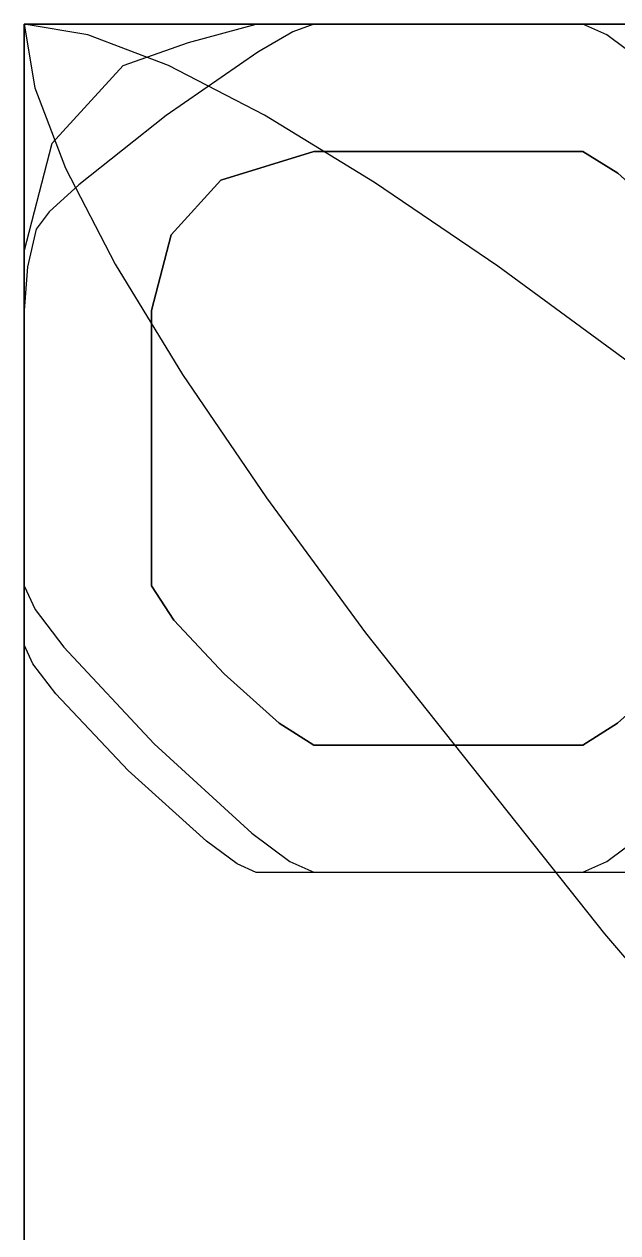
# Model space of a CAD drawing. Extents: x 0 to 141, y -114 to 28.
# Drawn here: x 0 to 19.75, y -12.92 to 27.3 of the extents above; entities that cross this region are included whole.
import ezdxf

# ---------------------------------------------------------------- set-up
doc = ezdxf.new("R2010")
doc.units = 0

msp = doc.modelspace()

# ---------------------------------------------------------------- linework, layer by layer
at = {"layer": 'Layer 1'}
for p, q in [((0, 27.2993), (0, -113.812)), ((2.118982, 26.949798), (0, 27.2993)), ((0, 27.2993), (0, 27.2993)), ((0, 27.2993), (0, -113.812)), ((2.118982, 26.949798), (0, 27.2993)), ((0, 27.2993), (0, 27.2993)), ((0, 27.2993), (0, -113.812)), ((2.118982, 26.949798), (0, 27.2993)), ((0, 27.2993), (0, 27.2993)), ((0, 27.2993), (0, -113.812)), ((2.118982, 26.949798), (0, 27.2993)), ((0, 27.2993), (0, 27.2993)), ((0, -43.2562), (0, 27.2993)), ((0, 27.2993), (70.5555, 27.2993)), ((141.111, 27.2993), (0, 27.2993)), ((0, 27.2993), (0, -113.812)), ((141.111, 27.2993), (0, 27.2993)), ((0, 27.2993), (0, -113.812)), ((141.111, 27.2993), (0, 27.2993)), ((0, 27.2993), (0.349509, 25.180314)), ((0, 27.2993), (0, -113.812)), ((2.118982, 26.949798), (0, 27.2993)), ((0, 27.2993), (0, 27.2993)), ((0, -43.2562), (0, 27.2993)), ((0, 27.2993), (70.5555, 27.2993)), ((141.111, 27.2993), (0, 27.2993)), ((0, 27.2993), (0.349509, 25.180314)), ((141.111, 27.2993), (0, 27.2993)), ((0, 27.2993), (0, -113.812)), ((0, -43.2562), (0, 27.2993)), ((0, 27.2993), (70.5555, 27.2993)), ((141.111, 27.2993), (0, 27.2993)), ((0, 27.2993), (0, -113.812)), ((0, -43.2562), (0, 27.2993)), ((0, 27.2993), (70.5555, 27.2993)), ((0, -43.2562), (0, 27.2993)), ((0, 27.2993), (70.5555, 27.2993)), ((0, -43.2562), (0, 27.2993)), ((0, 27.2993), (70.5555, 27.2993)), ((0, -43.2562), (0, 27.2993)), ((0, 27.2993), (70.5555, 27.2993)), ((0, -43.2562), (0, 27.2993)), ((0, 27.2993), (70.5555, 27.2993)), ((0, -43.2562), (0, 27.2993)), ((0, 27.2993), (70.5555, 27.2993)), ((0, -43.2562), (0, 27.2993)), ((0, 27.2993), (70.5555, 27.2993)), ((0, -43.2562), (0, 27.2993)), ((0, 27.2993), (70.5555, 27.2993)), ((0, -43.2562), (0, 27.2993)), ((0, 27.2993), (70.5555, 27.2993)), ((0, -43.2562), (0, 27.2993)), ((0, 27.2993), (70.5555, 27.2993)), ((0, 27.2993), (0, -113.812)), ((2.118982, 26.949798), (0, 27.2993)), ((0, 27.2993), (0, 27.2993)), ((0, 27.2993), (0, -113.812)), ((2.118982, 26.949798), (0, 27.2993)), ((0, 27.2993), (0, 27.2993)), ((0, -43.2562), (0, 27.2993)), ((0, 27.2993), (70.5555, 27.2993)), ((0, -43.2562), (0, 27.2993)), ((0, 27.2993), (70.5555, 27.2993)), ((0, -43.2562), (0, 27.2993)), ((0, 27.2993), (70.5555, 27.2993)), ((141.111, 27.2993), (0, 27.2993)), ((0, 27.2993), (0.349509, 25.180314)), ((141.111, 27.2993), (0, 27.2993)), ((0, 27.2993), (0, -113.812)), ((141.111, 27.2993), (0, 27.2993)), ((0, 27.2993), (0, -113.812)), ((141.111, 27.2993), (0, 27.2993)), ((0, 27.2993), (0.349509, 25.180314)), ((0, 27.2993), (0, -113.812)), ((2.118982, 26.949798), (0, 27.2993)), ((0, 27.2993), (0, 27.2993)), ((0, -43.2562), (0, 27.2993)), ((0, 27.2993), (70.5555, 27.2993)), ((0, -43.2562), (0, 27.2993)), ((0, 27.2993), (70.5555, 27.2993)), ((0, -43.2562), (0, 27.2993)), ((0, 27.2993), (70.5555, 27.2993)), ((0, 27.2993), (0, -113.812)), ((2.118982, 26.949798), (0, 27.2993)), ((0, 27.2993), (0, 27.2993)), ((0, -43.2562), (0, 27.2993)), ((0, 27.2993), (70.5555, 27.2993)), ((0, -43.2562), (0, 27.2993)), ((0, 27.2993), (70.5555, 27.2993)), ((141.111, 27.2993), (0, 27.2993)), ((0, 27.2993), (0, -113.812)), ((0, -43.2562), (0, 27.2993)), ((0, 27.2993), (70.5555, 27.2993)), ((141.111, 27.2993), (0, 27.2993)), ((0, 27.2993), (0, -113.812)), ((0, -43.2562), (0, 27.2993)), ((0, 27.2993), (70.5555, 27.2993)), ((0, -43.2562), (0, 27.2993)), ((0, 27.2993), (70.5555, 27.2993)), ((0, 27.2993), (0, -113.812)), ((2.118982, 26.949798), (0, 27.2993)), ((0, 27.2993), (0, 27.2993)), ((0, -43.2562), (0, 27.2993)), ((0, 27.2993), (70.5555, 27.2993)), ((0, 27.2993), (0, -113.812)), ((2.118982, 26.949798), (0, 27.2993)), ((0, 27.2993), (0, 27.2993)), ((0, -43.2562), (0, 27.2993)), ((0, 27.2993), (70.5555, 27.2993)), ((0, 27.2993), (0, -113.812)), ((2.118982, 26.949798), (0, 27.2993)), ((0, 27.2993), (0, 27.2993)), ((0, -43.2562), (0, 27.2993)), ((0, 27.2993), (70.5555, 27.2993)), ((0, -43.2562), (0, 27.2993)), ((0, 27.2993), (70.5555, 27.2993)), ((141.111, 27.2993), (0, 27.2993)), ((0, 27.2993), (0, -113.812)), ((141.111, 27.2993), (0, 27.2993)), ((0, 27.2993), (0.349509, 25.180314)), ((141.111, 27.2993), (0, 27.2993)), ((0, 27.2993), (0, -113.812)), ((0, 27.2993), (0, -113.812)), ((2.118982, 26.949798), (0, 27.2993)), ((0, 27.2993), (0, 27.2993)), ((141.111, 27.2993), (0, 27.2993)), ((0, 27.2993), (0, -113.812)), ((141.111, 27.2993), (0, 27.2993)), ((0, 27.2993), (0.349509, 25.180314)), ((0, -43.2562), (0, 27.2993)), ((0, 27.2993), (70.5555, 27.2993)), ((0, -43.2562), (0, 27.2993)), ((0, 27.2993), (70.5555, 27.2993)), ((0, 27.2993), (0, -113.812)), ((2.118982, 26.949798), (0, 27.2993)), ((0, 27.2993), (0, 27.2993)), ((0, -43.2562), (0, 27.2993)), ((0, 27.2993), (70.5555, 27.2993)), ((0, -43.2562), (0, 27.2993)), ((0, 27.2993), (70.5555, 27.2993)), ((0, -43.2562), (0, 27.2993)), ((0, 27.2993), (70.5555, 27.2993)), ((0, 27.2993), (0, -113.812)), ((2.118982, 26.949798), (0, 27.2993)), ((0, 27.2993), (0, 27.2993)), ((141.111, 27.2993), (0, 27.2993)), ((0, 27.2993), (0, -113.812)), ((141.111, 27.2993), (0, 27.2993)), ((0, 27.2993), (0.349509, 25.180314)), ((141.111, 27.2993), (0, 27.2993)), ((0, 27.2993), (0, -113.812)), ((0, -43.2562), (0, 27.2993)), ((0, 27.2993), (70.5555, 27.2993)), ((0, -43.2562), (0, 27.2993)), ((0, 27.2993), (70.5555, 27.2993)), ((141.111, 27.2993), (0, 27.2993)), ((0, 27.2993), (0.349509, 25.180314)), ((0, -43.2562), (0, 27.2993)), ((0, 27.2993), (70.5555, 27.2993)), ((0, -43.2562), (0, 27.2993)), ((0, 27.2993), (70.5555, 27.2993)), ((0, 27.2993), (0, -113.812)), ((2.118982, 26.949798), (0, 27.2993)), ((0, 27.2993), (0, 27.2993)), ((0, -43.2562), (0, 27.2993)), ((0, 27.2993), (70.5555, 27.2993)), ((0, 27.2993), (0, -113.812)), ((2.118982, 26.949798), (0, 27.2993)), ((0, 27.2993), (0, 27.2993)), ((0, -43.2562), (0, 27.2993)), ((0, 27.2993), (70.5555, 27.2993)), ((0, -43.2562), (0, 27.2993)), ((0, 27.2993), (70.5555, 27.2993)), ((0, -43.2562), (0, 27.2993)), ((0, 27.2993), (70.5555, 27.2993)), ((0, -43.2562), (0, 27.2993)), ((0, 27.2993), (70.5555, 27.2993)), ((0, -43.2562), (0, 27.2993)), ((0, 27.2993), (70.5555, 27.2993)), ((0, -43.2562), (0, 27.2993)), ((0, 27.2993), (70.5555, 27.2993)), ((141.111, 27.2993), (0, 27.2993)), ((0, 27.2993), (0.349509, 25.180314)), ((141.111, 27.2993), (0, 27.2993)), ((0, 27.2993), (0, -113.812)), ((141.111, 27.2993), (0, 27.2993)), ((0, 27.2993), (0, -113.812)), ((0, -43.2562), (0, 27.2993)), ((0, 27.2993), (70.5555, 27.2993)), ((0, 27.2993), (0, -113.812)), ((2.118982, 26.949798), (0, 27.2993)), ((0, 27.2993), (0, 27.2993)), ((0, -43.2562), (0, 27.2993)), ((0, 27.2993), (70.5555, 27.2993)), ((0, -43.2562), (0, 27.2993)), ((0, 27.2993), (70.5555, 27.2993)), ((0, -43.2562), (0, 27.2993)), ((0, 27.2993), (70.5555, 27.2993)), ((141.111, 27.2993), (0, 27.2993)), ((0, 27.2993), (0.349509, 25.180314)), ((0, -43.2562), (0, 27.2993)), ((0, 27.2993), (70.5555, 27.2993)), ((141.111, 27.2993), (0, 27.2993)), ((0, 27.2993), (0, -113.812)), ((0, -43.2562), (0, 27.2993)), ((0, 27.2993), (70.5555, 27.2993)), ((0, 27.2993), (0, -113.812)), ((2.118982, 26.949798), (0, 27.2993)), ((0, 27.2993), (0, 27.2993)), ((0, -43.2562), (0, 27.2993)), ((0, 27.2993), (70.5555, 27.2993)), ((0, -43.2562), (0, 27.2993)), ((0, 27.2993), (70.5555, 27.2993)), ((141.111, 27.2993), (0, 27.2993)), ((0, 27.2993), (0, -113.812)), ((0, 27.2993), (0, -113.812)), ((2.118982, 26.949798), (0, 27.2993)), ((0, 27.2993), (0, 27.2993)), ((141.111, 27.2993), (0, 27.2993)), ((0, 27.2993), (0, -113.812)), ((0, -43.2562), (0, 27.2993)), ((0, 27.2993), (70.5555, 27.2993)), ((141.111, 27.2993), (0, 27.2993)), ((0, 27.2993), (0, -113.812)), ((0, -43.2562), (0, 27.2993)), ((0, 27.2993), (70.5555, 27.2993)), ((0, -43.2562), (0, 27.2993)), ((0, 27.2993), (70.5555, 27.2993)), ((0, 27.2993), (0, -113.812)), ((2.118982, 26.949798), (0, 27.2993)), ((0, 27.2993), (0, 27.2993)), ((0, 27.2993), (0, -113.812)), ((2.118982, 26.949798), (0, 27.2993)), ((0, 27.2993), (0, 27.2993)), ((0, 27.2993), (0, -113.812)), ((2.118982, 26.949798), (0, 27.2993)), ((0, 27.2993), (0, 27.2993)), ((141.111, 27.2993), (0, 27.2993)), ((0, 27.2993), (0.349509, 25.180314)), ((0, 27.2993), (0, -113.812)), ((2.118982, 26.949798), (0, 27.2993)), ((0, 27.2993), (0, 27.2993)), ((0, -43.2562), (0, 27.2993)), ((0, 27.2993), (70.5555, 27.2993)), ((141.111, 27.2993), (0, 27.2993)), ((0, 27.2993), (0.349509, 25.180314)), ((0, -43.2562), (0, 27.2993)), ((0, 27.2993), (70.5555, 27.2993)), ((0, 27.2993), (0, -113.812)), ((2.118982, 26.949798), (0, 27.2993)), ((0, 27.2993), (0, 27.2993)), ((0, -43.2562), (0, 27.2993)), ((0, 27.2993), (70.5555, 27.2993)), ((0, -43.2562), (0, 27.2993)), ((0, 27.2993), (70.5555, 27.2993)), ((0, -43.2562), (0, 27.2993)), ((0, 27.2993), (70.5555, 27.2993)), ((141.111, 27.2993), (0, 27.2993)), ((0, 27.2993), (0.349509, 25.180314)), ((0, -43.2562), (0, 27.2993)), ((0, 27.2993), (70.5555, 27.2993)), ((141.111, 27.2993), (0, 27.2993)), ((0, 27.2993), (0, -113.812)), ((141.111, 27.2993), (0, 27.2993)), ((0, 27.2993), (0.349509, 25.180314)), ((0, -43.2562), (0, 27.2993)), ((0, 27.2993), (70.5555, 27.2993)), ((141.111, 27.2993), (0, 27.2993)), ((0, 27.2993), (0.349509, 25.180314)), ((0, 27.2993), (0, -113.812)), ((2.118982, 26.949798), (0, 27.2993)), ((0, 27.2993), (0, 27.2993)), ((141.111, 27.2993), (0, 27.2993)), ((0, 27.2993), (0.349509, 25.180314)), ((0, 27.2993), (0, -113.812)), ((2.118982, 26.949798), (0, 27.2993)), ((0, 27.2993), (0, 27.2993)), ((0, 27.2993), (0, -113.812)), ((2.118982, 26.949798), (0, 27.2993)), ((0, 27.2993), (0, 27.2993)), ((0, -43.2562), (0, 27.2993)), ((0, 27.2993), (70.5555, 27.2993)), ((0, -43.2562), (0, 27.2993)), ((0, 27.2993), (70.5555, 27.2993)), ((0, -43.2562), (0, 27.2993)), ((0, 27.2993), (70.5555, 27.2993)), ((141.111, 27.2993), (0, 27.2993)), ((0, 27.2993), (0.349509, 25.180314)), ((0, 27.2993), (0, -113.812)), ((2.118982, 26.949798), (0, 27.2993)), ((0, 27.2993), (0, 27.2993)), ((0, -43.2562), (0, 27.2993)), ((0, 27.2993), (70.5555, 27.2993)), ((0, -43.2562), (0, 27.2993)), ((0, 27.2993), (70.5555, 27.2993)), ((0, -43.2562), (0, 27.2993)), ((0, 27.2993), (70.5555, 27.2993)), ((141.111, 27.2993), (0, 27.2993)), ((0, 27.2993), (0.349509, 25.180314)), ((0, -43.2562), (0, 27.2993)), ((0, 27.2993), (70.5555, 27.2993)), ((0, -43.2562), (0, 27.2993)), ((0, 27.2993), (70.5555, 27.2993)), ((4.795492, 25.928609), (2.118982, 26.949798)), ((4.795492, 25.928609), (2.118982, 26.949798)), ((4.795492, 25.928609), (2.118982, 26.949798)), ((4.795492, 25.928609), (2.118982, 26.949798)), ((4.795492, 25.928609), (2.118982, 26.949798)), ((4.795492, 25.928609), (2.118982, 26.949798)), ((4.795492, 25.928609), (2.118982, 26.949798)), ((4.795492, 25.928609), (2.118982, 26.949798)), ((4.795492, 25.928609), (2.118982, 26.949798)), ((4.795492, 25.928609), (2.118982, 26.949798)), ((4.795492, 25.928609), (2.118982, 26.949798)), ((4.795492, 25.928609), (2.118982, 26.949798)), ((4.795492, 25.928609), (2.118982, 26.949798)), ((4.795492, 25.928609), (2.118982, 26.949798)), ((4.795492, 25.928609), (2.118982, 26.949798)), ((4.795492, 25.928609), (2.118982, 26.949798)), ((4.795492, 25.928609), (2.118982, 26.949798)), ((4.795492, 25.928609), (2.118982, 26.949798)), ((4.795492, 25.928609), (2.118982, 26.949798)), ((4.795492, 25.928609), (2.118982, 26.949798)), ((4.795492, 25.928609), (2.118982, 26.949798)), ((4.795492, 25.928609), (2.118982, 26.949798)), ((4.795492, 25.928609), (2.118982, 26.949798)), ((4.795492, 25.928609), (2.118982, 26.949798)), ((4.795492, 25.928609), (2.118982, 26.949798)), ((4.795492, 25.928609), (2.118982, 26.949798)), ((4.795492, 25.928609), (2.118982, 26.949798)), ((4.795492, 25.928609), (2.118982, 26.949798)), ((4.795492, 25.928609), (2.118982, 26.949798)), ((5.464225, 26.694537), (7.71482, 27.2993)), ((5.464225, 26.694537), (7.71482, 27.2993)), ((5.464225, 26.694537), (7.71482, 27.2993)), ((7.71482, 27.2993), (20.5071, 27.2993)), ((7.71482, 27.2993), (20.5071, 27.2993)), ((7.71482, 27.2993), (20.5071, 27.2993)), ((8.93728, 27.044272), (7.772979, 26.369595)), ((8.93728, 27.044272), (7.772979, 26.369595)), ((8.93728, 27.044272), (7.772979, 26.369595)), ((9.63534, 27.297), (8.93728, 27.044272)), ((9.63534, 27.297), (8.93728, 27.044272)), ((9.63534, 27.297), (8.93728, 27.044272)), ((18.5869, 27.297), (9.63534, 27.297)), ((9.63534, 27.297), (9.63534, 27.297)), ((18.5869, 27.297), (9.63534, 27.297)), ((9.63534, 27.297), (9.63534, 27.297)), ((18.5869, 27.297), (9.63534, 27.297)), ((9.63534, 27.297), (9.63534, 27.297)), ((19.382169, 26.94158), (18.5869, 27.297)), ((18.5869, 27.297), (18.5869, 27.297)), ((19.382169, 26.94158), (18.5869, 27.297)), ((18.5869, 27.297), (18.5869, 27.297)), ((19.382169, 26.94158), (18.5869, 27.297)), ((18.5869, 27.297), (18.5869, 27.297)), ((3.28704, 25.928), (5.464225, 26.694537)), ((3.28704, 25.928), (5.464225, 26.694537)), ((3.28704, 25.928), (5.464225, 26.694537)), ((20.652623, 25.993373), (19.382169, 26.94158)), ((20.652623, 25.993373), (19.382169, 26.94158)), ((20.652623, 25.993373), (19.382169, 26.94158)), ((7.772979, 26.369595), (4.717013, 24.255437)), ((7.772979, 26.369595), (4.717013, 24.255437)), ((7.772979, 26.369595), (4.717013, 24.255437)), ((0.927664, 23.3389), (3.28704, 25.928)), ((0.927664, 23.3389), (3.28704, 25.928)), ((0.927664, 23.3389), (3.28704, 25.928)), ((7.988556, 24.276707), (4.795492, 25.928609)), ((7.988556, 24.276707), (4.795492, 25.928609)), ((7.988556, 24.276707), (4.795492, 25.928609)), ((7.988556, 24.276707), (4.795492, 25.928609)), ((7.988556, 24.276707), (4.795492, 25.928609)), ((7.988556, 24.276707), (4.795492, 25.928609)), ((7.988556, 24.276707), (4.795492, 25.928609)), ((7.988556, 24.276707), (4.795492, 25.928609)), ((7.988556, 24.276707), (4.795492, 25.928609)), ((7.988556, 24.276707), (4.795492, 25.928609)), ((7.988556, 24.276707), (4.795492, 25.928609)), ((7.988556, 24.276707), (4.795492, 25.928609)), ((7.988556, 24.276707), (4.795492, 25.928609)), ((7.988556, 24.276707), (4.795492, 25.928609)), ((7.988556, 24.276707), (4.795492, 25.928609)), ((7.988556, 24.276707), (4.795492, 25.928609)), ((7.988556, 24.276707), (4.795492, 25.928609)), ((7.988556, 24.276707), (4.795492, 25.928609)), ((7.988556, 24.276707), (4.795492, 25.928609)), ((7.988556, 24.276707), (4.795492, 25.928609)), ((7.988556, 24.276707), (4.795492, 25.928609)), ((7.988556, 24.276707), (4.795492, 25.928609)), ((7.988556, 24.276707), (4.795492, 25.928609)), ((7.988556, 24.276707), (4.795492, 25.928609)), ((7.988556, 24.276707), (4.795492, 25.928609)), ((7.988556, 24.276707), (4.795492, 25.928609)), ((7.988556, 24.276707), (4.795492, 25.928609)), ((7.988556, 24.276707), (4.795492, 25.928609)), ((7.988556, 24.276707), (4.795492, 25.928609)), ((0.349509, 25.180314), (1.370708, 22.503798)), ((0.349509, 25.180314), (1.370708, 22.503798)), ((0.349509, 25.180314), (1.370708, 22.503798)), ((0.349509, 25.180314), (1.370708, 22.503798)), ((0.349509, 25.180314), (1.370708, 22.503798)), ((0.349509, 25.180314), (1.370708, 22.503798)), ((0.349509, 25.180314), (1.370708, 22.503798)), ((0.349509, 25.180314), (1.370708, 22.503798)), ((0.349509, 25.180314), (1.370708, 22.503798)), ((0.349509, 25.180314), (1.370708, 22.503798)), ((0.349509, 25.180314), (1.370708, 22.503798)), ((0.349509, 25.180314), (1.370708, 22.503798)), ((0.349509, 25.180314), (1.370708, 22.503798)), ((0.349509, 25.180314), (1.370708, 22.503798)), ((0.349509, 25.180314), (1.370708, 22.503798)), ((0.349509, 25.180314), (1.370708, 22.503798)), ((0.349509, 25.180314), (1.370708, 22.503798)), ((0.349509, 25.180314), (1.370708, 22.503798)), ((4.717013, 24.255437), (1.810153, 21.956611)), ((4.717013, 24.255437), (1.810153, 21.956611)), ((4.717013, 24.255437), (1.810153, 21.956611)), ((11.657201, 22.035064), (7.988556, 24.276707)), ((11.657201, 22.035064), (7.988556, 24.276707)), ((11.657201, 22.035064), (7.988556, 24.276707)), ((11.657201, 22.035064), (7.988556, 24.276707)), ((11.657201, 22.035064), (7.988556, 24.276707)), ((11.657201, 22.035064), (7.988556, 24.276707)), ((11.657201, 22.035064), (7.988556, 24.276707)), ((11.657201, 22.035064), (7.988556, 24.276707)), ((11.657201, 22.035064), (7.988556, 24.276707)), ((11.657201, 22.035064), (7.988556, 24.276707)), ((11.657201, 22.035064), (7.988556, 24.276707)), ((11.657201, 22.035064), (7.988556, 24.276707)), ((11.657201, 22.035064), (7.988556, 24.276707)), ((11.657201, 22.035064), (7.988556, 24.276707)), ((11.657201, 22.035064), (7.988556, 24.276707)), ((11.657201, 22.035064), (7.988556, 24.276707)), ((11.657201, 22.035064), (7.988556, 24.276707)), ((11.657201, 22.035064), (7.988556, 24.276707)), ((11.657201, 22.035064), (7.988556, 24.276707)), ((11.657201, 22.035064), (7.988556, 24.276707)), ((11.657201, 22.035064), (7.988556, 24.276707)), ((11.657201, 22.035064), (7.988556, 24.276707)), ((11.657201, 22.035064), (7.988556, 24.276707)), ((11.657201, 22.035064), (7.988556, 24.276707)), ((11.657201, 22.035064), (7.988556, 24.276707)), ((11.657201, 22.035064), (7.988556, 24.276707)), ((11.657201, 22.035064), (7.988556, 24.276707)), ((11.657201, 22.035064), (7.988556, 24.276707)), ((11.657201, 22.035064), (7.988556, 24.276707)), ((-0.003951, 19.7374), (0.927664, 23.3389)), ((-0.003951, 19.7374), (0.927664, 23.3389)), ((-0.003951, 19.7374), (0.927664, 23.3389)), ((6.53654, 22.1047), (9.63506, 23.0637)), ((6.53654, 22.1047), (9.63506, 23.0637)), ((6.53654, 22.1047), (9.63506, 23.0637)), ((9.63534, 23.0637), (6.53683, 22.1047)), ((9.63534, 23.0637), (6.53683, 22.1047)), ((9.63534, 23.0637), (6.53683, 22.1047)), ((9.63506, 23.0637), (18.5869, 23.0637)), ((9.63506, 23.0637), (18.5869, 23.0637)), ((9.63506, 23.0637), (18.5869, 23.0637)), ((18.5869, 23.0637), (9.63534, 23.0637)), ((18.5869, 23.0637), (9.63534, 23.0637)), ((18.5869, 23.0637), (9.63534, 23.0637)), ((19.745133, 22.339458), (18.5869, 23.0637)), ((18.5869, 23.0637), (18.5869, 23.0637)), ((18.5869, 23.0637), (19.745133, 22.339458)), ((19.745133, 22.339458), (18.5869, 23.0637)), ((18.5869, 23.0637), (18.5869, 23.0637)), ((18.5869, 23.0637), (19.745133, 22.339458)), ((19.745133, 22.339458), (18.5869, 23.0637)), ((18.5869, 23.0637), (18.5869, 23.0637)), ((18.5869, 23.0637), (19.745133, 22.339458)), ((1.370708, 22.503798), (3.022621, 19.310727)), ((1.370708, 22.503798), (3.022621, 19.310727)), ((1.370708, 22.503798), (3.022621, 19.310727)), ((1.370708, 22.503798), (3.022621, 19.310727)), ((1.370708, 22.503798), (3.022621, 19.310727)), ((1.370708, 22.503798), (3.022621, 19.310727)), ((1.370708, 22.503798), (3.022621, 19.310727)), ((1.370708, 22.503798), (3.022621, 19.310727)), ((1.370708, 22.503798), (3.022621, 19.310727)), ((1.370708, 22.503798), (3.022621, 19.310727)), ((1.370708, 22.503798), (3.022621, 19.310727)), ((1.370708, 22.503798), (3.022621, 19.310727)), ((1.370708, 22.503798), (3.022621, 19.310727)), ((1.370708, 22.503798), (3.022621, 19.310727)), ((1.370708, 22.503798), (3.022621, 19.310727)), ((1.370708, 22.503798), (3.022621, 19.310727)), ((1.370708, 22.503798), (3.022621, 19.310727)), ((1.370708, 22.503798), (3.022621, 19.310727)), ((21.567163, 20.691412), (19.745133, 22.339458)), ((19.745133, 22.339458), (21.567163, 20.691412)), ((21.567163, 20.691412), (19.745133, 22.339458)), ((19.745133, 22.339458), (21.567163, 20.691412)), ((21.567163, 20.691412), (19.745133, 22.339458)), ((19.745133, 22.339458), (21.567163, 20.691412)), ((1.810153, 21.956611), (0.832235, 21.051098)), ((1.810153, 21.956611), (0.832235, 21.051098)), ((1.810153, 21.956611), (0.832235, 21.051098)), ((4.88611, 20.2926), (6.53654, 22.1047)), ((4.88611, 20.2926), (6.53654, 22.1047)), ((4.88611, 20.2926), (6.53654, 22.1047)), ((6.53683, 22.1047), (4.88639, 20.2926)), ((6.53683, 22.1047), (4.88639, 20.2926)), ((6.53683, 22.1047), (4.88639, 20.2926)), ((15.760453, 19.244655), (11.657201, 22.035064)), ((15.760453, 19.244655), (11.657201, 22.035064)), ((15.760453, 19.244655), (11.657201, 22.035064)), ((15.760453, 19.244655), (11.657201, 22.035064)), ((15.760453, 19.244655), (11.657201, 22.035064)), ((15.760453, 19.244655), (11.657201, 22.035064)), ((15.760453, 19.244655), (11.657201, 22.035064)), ((15.760453, 19.244655), (11.657201, 22.035064)), ((15.760453, 19.244655), (11.657201, 22.035064)), ((15.760453, 19.244655), (11.657201, 22.035064)), ((15.760453, 19.244655), (11.657201, 22.035064)), ((15.760453, 19.244655), (11.657201, 22.035064)), ((15.760453, 19.244655), (11.657201, 22.035064)), ((15.760453, 19.244655), (11.657201, 22.035064)), ((15.760453, 19.244655), (11.657201, 22.035064)), ((15.760453, 19.244655), (11.657201, 22.035064)), ((15.760453, 19.244655), (11.657201, 22.035064)), ((15.760453, 19.244655), (11.657201, 22.035064)), ((15.760453, 19.244655), (11.657201, 22.035064)), ((15.760453, 19.244655), (11.657201, 22.035064)), ((15.760453, 19.244655), (11.657201, 22.035064)), ((15.760453, 19.244655), (11.657201, 22.035064)), ((15.760453, 19.244655), (11.657201, 22.035064)), ((15.760453, 19.244655), (11.657201, 22.035064)), ((15.760453, 19.244655), (11.657201, 22.035064)), ((15.760453, 19.244655), (11.657201, 22.035064)), ((15.760453, 19.244655), (11.657201, 22.035064)), ((15.760453, 19.244655), (11.657201, 22.035064)), ((15.760453, 19.244655), (11.657201, 22.035064)), ((0.832235, 21.051098), (0.395111, 20.4752)), ((0.832235, 21.051098), (0.395111, 20.4752)), ((0.832235, 21.051098), (0.395111, 20.4752)), ((0.395111, 20.4752), (0.111195, 19.2207)), ((0.395111, 20.4752), (0.111195, 19.2207)), ((0.395111, 20.4752), (0.111195, 19.2207)), ((4.88639, 20.2926), (4.23333, 17.772)), ((4.23333, 17.772), (4.88611, 20.2926)), ((4.88639, 20.2926), (4.23333, 17.772)), ((4.23333, 17.772), (4.88611, 20.2926)), ((4.88639, 20.2926), (4.23333, 17.772)), ((4.23333, 17.772), (4.88611, 20.2926)), ((-0.003951, 6.64291), (-0.003951, 19.7374)), ((-0.003951, 6.64291), (-0.003951, 19.7374)), ((-0.003951, 6.64291), (-0.003951, 19.7374)), ((3.022621, 19.310727), (5.264276, 15.642074)), ((3.022621, 19.310727), (5.264276, 15.642074)), ((3.022621, 19.310727), (5.264276, 15.642074)), ((3.022621, 19.310727), (5.264276, 15.642074)), ((3.022621, 19.310727), (5.264276, 15.642074)), ((3.022621, 19.310727), (5.264276, 15.642074)), ((3.022621, 19.310727), (5.264276, 15.642074)), ((3.022621, 19.310727), (5.264276, 15.642074)), ((3.022621, 19.310727), (5.264276, 15.642074)), ((3.022621, 19.310727), (5.264276, 15.642074)), ((3.022621, 19.310727), (5.264276, 15.642074)), ((3.022621, 19.310727), (5.264276, 15.642074)), ((3.022621, 19.310727), (5.264276, 15.642074)), ((3.022621, 19.310727), (5.264276, 15.642074)), ((3.022621, 19.310727), (5.264276, 15.642074)), ((3.022621, 19.310727), (5.264276, 15.642074)), ((3.022621, 19.310727), (5.264276, 15.642074)), ((3.022621, 19.310727), (5.264276, 15.642074)), ((0.111195, 19.2207), (0, 17.772)), ((0.111195, 19.2207), (0, 17.772)), ((0.111195, 19.2207), (0, 17.772)), ((20.257338, 15.946454), (15.760453, 19.244655)), ((20.257338, 15.946454), (15.760453, 19.244655)), ((20.257338, 15.946454), (15.760453, 19.244655)), ((20.257338, 15.946454), (15.760453, 19.244655)), ((20.257338, 15.946454), (15.760453, 19.244655)), ((20.257338, 15.946454), (15.760453, 19.244655)), ((20.257338, 15.946454), (15.760453, 19.244655)), ((20.257338, 15.946454), (15.760453, 19.244655)), ((20.257338, 15.946454), (15.760453, 19.244655)), ((20.257338, 15.946454), (15.760453, 19.244655)), ((20.257338, 15.946454), (15.760453, 19.244655)), ((20.257338, 15.946454), (15.760453, 19.244655)), ((20.257338, 15.946454), (15.760453, 19.244655)), ((20.257338, 15.946454), (15.760453, 19.244655)), ((20.257338, 15.946454), (15.760453, 19.244655)), ((20.257338, 15.946454), (15.760453, 19.244655)), ((20.257338, 15.946454), (15.760453, 19.244655)), ((20.257338, 15.946454), (15.760453, 19.244655)), ((20.257338, 15.946454), (15.760453, 19.244655)), ((20.257338, 15.946454), (15.760453, 19.244655)), ((20.257338, 15.946454), (15.760453, 19.244655)), ((20.257338, 15.946454), (15.760453, 19.244655)), ((20.257338, 15.946454), (15.760453, 19.244655)), ((20.257338, 15.946454), (15.760453, 19.244655)), ((20.257338, 15.946454), (15.760453, 19.244655)), ((20.257338, 15.946454), (15.760453, 19.244655)), ((20.257338, 15.946454), (15.760453, 19.244655)), ((20.257338, 15.946454), (15.760453, 19.244655)), ((20.257338, 15.946454), (15.760453, 19.244655)), ((0, 17.772), (0, 8.60802)), ((0, 17.772), (0, 8.60802)), ((0, 17.772), (0, 8.60802)), ((4.23333, 17.772), (4.23333, 8.60802)), ((4.23333, 8.60802), (4.23333, 17.772)), ((4.23333, 17.772), (4.23333, 8.60802)), ((4.23333, 8.60802), (4.23333, 17.772)), ((4.23333, 17.772), (4.23333, 8.60802)), ((4.23333, 8.60802), (4.23333, 17.772)), ((5.264276, 15.642074), (8.054698, 11.538814)), ((5.264276, 15.642074), (8.054698, 11.538814)), ((5.264276, 15.642074), (8.054698, 11.538814)), ((5.264276, 15.642074), (8.054698, 11.538814)), ((5.264276, 15.642074), (8.054698, 11.538814)), ((5.264276, 15.642074), (8.054698, 11.538814)), ((5.264276, 15.642074), (8.054698, 11.538814)), ((5.264276, 15.642074), (8.054698, 11.538814)), ((5.264276, 15.642074), (8.054698, 11.538814)), ((5.264276, 15.642074), (8.054698, 11.538814)), ((5.264276, 15.642074), (8.054698, 11.538814)), ((5.264276, 15.642074), (8.054698, 11.538814)), ((5.264276, 15.642074), (8.054698, 11.538814)), ((5.264276, 15.642074), (8.054698, 11.538814)), ((5.264276, 15.642074), (8.054698, 11.538814)), ((5.264276, 15.642074), (8.054698, 11.538814)), ((5.264276, 15.642074), (8.054698, 11.538814)), ((5.264276, 15.642074), (8.054698, 11.538814)), ((8.054698, 11.538814), (11.352913, 7.041919)), ((8.054698, 11.538814), (11.352913, 7.041919)), ((8.054698, 11.538814), (11.352913, 7.041919)), ((8.054698, 11.538814), (11.352913, 7.041919)), ((8.054698, 11.538814), (11.352913, 7.041919)), ((8.054698, 11.538814), (11.352913, 7.041919)), ((8.054698, 11.538814), (11.352913, 7.041919)), ((8.054698, 11.538814), (11.352913, 7.041919)), ((8.054698, 11.538814), (11.352913, 7.041919)), ((8.054698, 11.538814), (11.352913, 7.041919)), ((8.054698, 11.538814), (11.352913, 7.041919)), ((8.054698, 11.538814), (11.352913, 7.041919)), ((8.054698, 11.538814), (11.352913, 7.041919)), ((8.054698, 11.538814), (11.352913, 7.041919)), ((8.054698, 11.538814), (11.352913, 7.041919)), ((8.054698, 11.538814), (11.352913, 7.041919)), ((8.054698, 11.538814), (11.352913, 7.041919)), ((8.054698, 11.538814), (11.352913, 7.041919)), ((0, 8.60802), (0.359552, 7.821458)), ((0, 8.60802), (0.359552, 7.821458)), ((0, 8.60802), (0.359552, 7.821458)), ((4.23333, 8.60802), (4.972808, 7.472859)), ((4.972808, 7.47293), (4.23333, 8.60802)), ((4.23333, 8.60802), (4.972808, 7.472859)), ((4.972808, 7.47293), (4.23333, 8.60802)), ((4.23333, 8.60802), (4.972808, 7.472859)), ((4.972808, 7.47293), (4.23333, 8.60802)), ((0.359552, 7.821458), (1.31878, 6.565098)), ((0.359552, 7.821458), (1.31878, 6.565098)), ((0.359552, 7.821458), (1.31878, 6.565098)), ((6.655532, 5.687256), (4.972808, 7.47293)), ((6.655532, 5.687256), (4.972808, 7.47293)), ((6.655532, 5.687256), (4.972808, 7.47293)), ((4.972808, 7.472859), (6.655532, 5.687089)), ((4.972808, 7.472859), (6.655532, 5.687089)), ((4.972808, 7.472859), (6.655532, 5.687089)), ((11.352913, 7.041919), (19.308827, -2.968875)), ((11.352913, 7.041919), (19.308827, -2.968875)), ((11.352913, 7.041919), (19.308827, -2.968875)), ((11.352913, 7.041919), (19.308827, -2.968875)), ((11.352913, 7.041919), (19.308827, -2.968875)), ((11.352913, 7.041919), (19.308827, -2.968875)), ((11.352913, 7.041919), (19.308827, -2.968875)), ((11.352913, 7.041919), (19.308827, -2.968875)), ((11.352913, 7.041919), (19.308827, -2.968875)), ((11.352913, 7.041919), (19.308827, -2.968875)), ((11.352913, 7.041919), (19.308827, -2.968875)), ((11.352913, 7.041919), (19.308827, -2.968875)), ((11.352913, 7.041919), (19.308827, -2.968875)), ((11.352913, 7.041919), (19.308827, -2.968875)), ((11.352913, 7.041919), (19.308827, -2.968875)), ((11.352913, 7.041919), (19.308827, -2.968875)), ((11.352913, 7.041919), (19.308827, -2.968875)), ((11.352913, 7.041919), (19.308827, -2.968875)), ((0.284228, 6.018496), (-0.003951, 6.64291)), ((0.284228, 6.018496), (-0.003951, 6.64291)), ((0.284228, 6.018496), (-0.003951, 6.64291)), ((1.31878, 6.565098), (4.319693, 3.35149)), ((1.31878, 6.565098), (4.319693, 3.35149)), ((1.31878, 6.565098), (4.319693, 3.35149)), ((1.053047, 5.020935), (0.284228, 6.018496)), ((1.053047, 5.020935), (0.284228, 6.018496)), ((1.053047, 5.020935), (0.284228, 6.018496)), ((8.477941, 4.038415), (6.655532, 5.687256)), ((8.477941, 4.038415), (6.655532, 5.687256)), ((8.477941, 4.038415), (6.655532, 5.687256)), ((6.655532, 5.687089), (8.477941, 4.038162)), ((6.655532, 5.687089), (8.477941, 4.038162)), ((6.655532, 5.687089), (8.477941, 4.038162)), ((19.744247, 4.038415), (21.566675, 5.687256)), ((19.744247, 4.038415), (21.566675, 5.687256)), ((19.744247, 4.038415), (21.566675, 5.687256)), ((21.566675, 5.687089), (19.744247, 4.038162)), ((21.566675, 5.687089), (19.744247, 4.038162)), ((21.566675, 5.687089), (19.744247, 4.038162)), ((3.458294, 2.469056), (1.053047, 5.020935)), ((3.458294, 2.469056), (1.053047, 5.020935)), ((3.458294, 2.469056), (1.053047, 5.020935)), ((9.63647, 3.31382), (8.477941, 4.038415)), ((9.63647, 3.31382), (8.477941, 4.038415)), ((9.63647, 3.31382), (8.477941, 4.038415)), ((8.477941, 4.038162), (9.63647, 3.31353)), ((8.477941, 4.038162), (9.63647, 3.31353)), ((8.477941, 4.038162), (9.63647, 3.31353)), ((18.5857, 3.31382), (19.744247, 4.038415)), ((18.5857, 3.31382), (19.744247, 4.038415)), ((18.5857, 3.31382), (19.744247, 4.038415)), ((19.744247, 4.038162), (18.5857, 3.31353)), ((19.744247, 4.038162), (18.5857, 3.31353)), ((19.744247, 4.038162), (18.5857, 3.31353)), ((4.319693, 3.35149), (7.569593, 0.384192)), ((4.319693, 3.35149), (7.569593, 0.384192)), ((4.319693, 3.35149), (7.569593, 0.384192)), ((14.1111, 3.31269), (9.63647, 3.31382)), ((14.1111, 3.31269), (9.63647, 3.31382)), ((14.1111, 3.31269), (9.63647, 3.31382)), ((9.63647, 3.31353), (14.1111, 3.31269)), ((9.63647, 3.31353), (14.1111, 3.31269)), ((9.63647, 3.31353), (14.1111, 3.31269)), ((14.1111, 3.31269), (18.5857, 3.31382)), ((14.1111, 3.31269), (18.5857, 3.31382)), ((14.1111, 3.31269), (18.5857, 3.31382)), ((18.5857, 3.31353), (14.1111, 3.31269)), ((18.5857, 3.31353), (14.1111, 3.31269)), ((18.5857, 3.31353), (14.1111, 3.31269)), ((6.063169, 0.112652), (3.458294, 2.469056)), ((6.063169, 0.112652), (3.458294, 2.469056)), ((6.063169, 0.112652), (3.458294, 2.469056)), ((7.081523, -0.640567), (6.063169, 0.112652)), ((7.081523, -0.640567), (6.063169, 0.112652)), ((7.081523, -0.640567), (6.063169, 0.112652)), ((7.569593, 0.384192), (8.840057, -0.564278)), ((7.569593, 0.384192), (8.840057, -0.564278)), ((7.569593, 0.384192), (8.840057, -0.564278)), ((19.382141, -0.563995), (20.652581, 0.384474)), ((19.382141, -0.563995), (20.652581, 0.384474)), ((19.382141, -0.563995), (20.652581, 0.384474)), ((7.71905, -0.9229), (7.081523, -0.640567)), ((7.71905, -0.9229), (7.081523, -0.640567)), ((7.71905, -0.9229), (7.081523, -0.640567)), ((8.840057, -0.564278), (9.63534, -0.919796)), ((8.840057, -0.564278), (9.63534, -0.919796)), ((8.840057, -0.564278), (9.63534, -0.919796)), ((18.5869, -0.919513), (19.382141, -0.563995)), ((18.5869, -0.919513), (19.382141, -0.563995)), ((18.5869, -0.919513), (19.382141, -0.563995)), ((14.1111, -0.922618), (7.71905, -0.922618)), ((7.71905, -0.922618), (7.71905, -0.9229)), ((14.1111, -0.922618), (7.71905, -0.922618)), ((7.71905, -0.922618), (7.71905, -0.9229)), ((14.1111, -0.922618), (7.71905, -0.922618)), ((7.71905, -0.922618), (7.71905, -0.9229)), ((9.63534, -0.919796), (14.1111, -0.920642)), ((9.63534, -0.919796), (14.1111, -0.920642)), ((9.63534, -0.919796), (14.1111, -0.920642)), ((14.1111, -0.920642), (18.5869, -0.919513)), ((14.1111, -0.920642), (18.5869, -0.919513)), ((14.1111, -0.920642), (18.5869, -0.919513)), ((20.5071, -0.922618), (14.1111, -0.922618)), ((20.5071, -0.922618), (14.1111, -0.922618)), ((20.5071, -0.922618), (14.1111, -0.922618)), ((19.308827, -2.968875), (28.804224, -14.062516)), ((19.308827, -2.968875), (28.804224, -14.062516)), ((19.308827, -2.968875), (28.804224, -14.062516)), ((19.308827, -2.968875), (28.804224, -14.062516)), ((19.308827, -2.968875), (28.804224, -14.062516)), ((19.308827, -2.968875), (28.804224, -14.062516)), ((19.308827, -2.968875), (28.804224, -14.062516)), ((19.308827, -2.968875), (28.804224, -14.062516)), ((19.308827, -2.968875), (28.804224, -14.062516)), ((19.308827, -2.968875), (28.804224, -14.062516)), ((19.308827, -2.968875), (28.804224, -14.062516)), ((19.308827, -2.968875), (28.804224, -14.062516)), ((19.308827, -2.968875), (28.804224, -14.062516)), ((19.308827, -2.968875), (28.804224, -14.062516)), ((19.308827, -2.968875), (28.804224, -14.062516)), ((19.308827, -2.968875), (28.804224, -14.062516)), ((19.308827, -2.968875), (28.804224, -14.062516)), ((19.308827, -2.968875), (28.804224, -14.062516))]:
    msp.add_line(p, q, dxfattribs=at)

doc.saveas('drawing.dxf')
